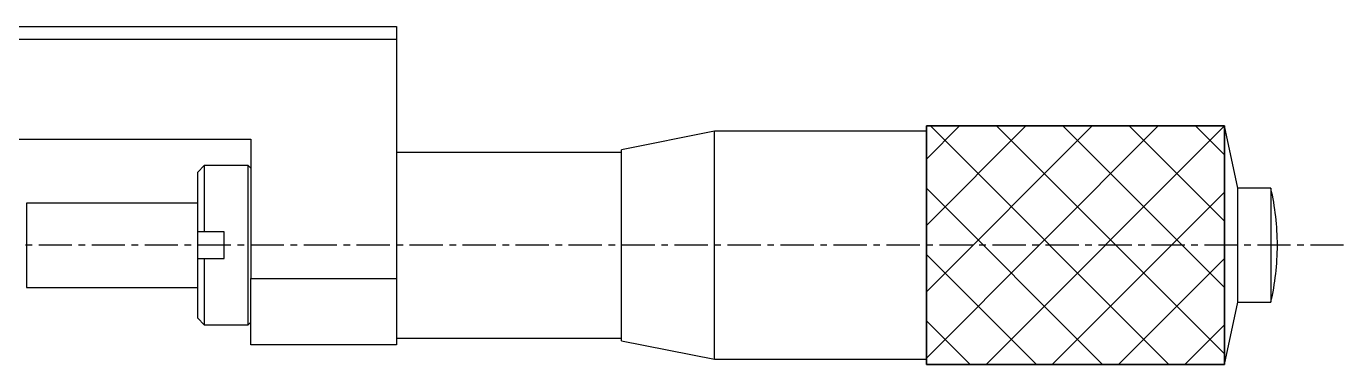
# Model space of a CAD drawing. Extents: x 10 to 341, y 10 to 240.
# Drawn here: x 144.83 to 194.55, y 227.55 to 240.3 of the extents above; entities that cross this region are included whole.
import ezdxf

# ---------------------------------------------------------------- set-up
doc = ezdxf.new("R2010")
doc.units = 0
doc.linetypes.add('CENTER', pattern=[2, 1.25, -0.25, 0.25, -0.25])
doc.layers.get('0').update_dxf_attribs({"linetype": 'CONTINUOUS'})
doc.layers.add('CENTER', color=1, linetype='CENTER')

msp = doc.modelspace()

# ---------------------------------------------------------------- linework, layer by layer
at = {"color": 7, "linetype": 'CONTINUOUS'}
for p, q in [((144.047465, 240.3), (158.797465, 240.3)), ((158.797465, 240.3), (158.797465, 239.8)), ((158.797465, 239.8), (144.047465, 239.8)), ((158.797465, 239.8), (158.797465, 230.8)), ((170.797465, 236.35), (167.297465, 235.65)), ((170.797465, 227.75), (170.797465, 236.35)), ((178.797465, 236.35), (170.797465, 236.35)), ((178.797465, 236.55), (178.797465, 236.35)), ((178.797465, 236.55), (178.797465, 227.55)), ((178.797465, 236.55), (190.047465, 236.55)), ((178.797465, 227.55), (178.797465, 236.55)), ((190.047465, 232.05), (190.047465, 236.55)), ((190.547465, 234.2), (190.047465, 236.55)), ((190.047465, 236.55), (190.047465, 227.55)), ((144.047465, 236.05), (153.297465, 236.05)), ((153.297465, 236.05), (153.297465, 230.8)), ((167.297465, 235.55), (158.797465, 235.55)), ((167.297465, 235.55), (167.297465, 235.65)), ((167.297465, 228.45), (167.297465, 235.65)), ((167.297465, 228.55), (167.297465, 235.55)), ((151.547465, 235.05), (151.297465, 234.8)), ((151.297465, 232.55), (151.297465, 234.8)), ((151.547465, 235.05), (151.547465, 232.55)), ((153.197465, 235.05), (151.547465, 235.05)), ((153.197465, 229.05), (153.197465, 235.05)), ((153.297465, 234.95), (153.197465, 235.05)), ((190.547465, 232.05), (190.547465, 234.2)), ((191.797465, 234.2), (190.547465, 234.2)), ((191.797465, 234.2), (191.797465, 229.9)), ((144.831055, 233.6375), (144.831055, 232.05)), ((151.297465, 233.6375), (144.831055, 233.6375)), ((151.297465, 231.549964), (151.297465, 232.550036)), ((151.547465, 232.55), (151.297465, 232.55)), ((152.297465, 232.55), (151.547465, 232.55)), ((152.297465, 231.55), (152.297465, 232.55)), ((144.831055, 232.05), (144.831055, 230.4625)), ((190.547465, 229.9), (190.547465, 232.05)), ((151.297465, 229.3), (151.297465, 231.55)), ((151.297465, 231.55), (151.547465, 231.55)), ((151.547465, 231.55), (151.547465, 229.05)), ((151.547465, 231.55), (152.297465, 231.55)), ((153.297465, 230.8), (158.797465, 230.8)), ((153.297465, 228.3), (153.297465, 230.8)), ((158.797465, 230.8), (158.797465, 228.3)), ((144.831055, 230.4625), (151.297465, 230.4625)), ((190.047465, 227.55), (190.547465, 229.9)), ((190.547465, 229.9), (191.797465, 229.9)), ((151.297465, 229.3), (151.547465, 229.05)), ((151.547465, 229.05), (153.197465, 229.05)), ((153.197465, 229.05), (153.297465, 229.15)), ((158.797465, 228.3), (153.297465, 228.3)), ((158.797465, 228.55), (167.297465, 228.55)), ((167.297465, 228.45), (167.297465, 228.55)), ((167.297465, 228.45), (170.797465, 227.75)), ((170.797465, 227.75), (178.797465, 227.75)), ((178.797465, 227.75), (178.797465, 227.55)), ((190.047465, 227.55), (178.797465, 227.55))]:
    msp.add_line(p, q, dxfattribs=at)
at = {"color": 3, "linetype": 'CONTINUOUS'}
for p, q in [((190.047465, 236.55), (178.797465, 236.55)), ((178.797465, 235.297465), (180.05, 236.55)), ((178.797465, 232.797465), (182.55, 236.55)), ((178.797465, 230.297465), (185.05, 236.55)), ((178.797465, 227.797465), (187.55, 236.55)), ((178.797465, 227.75), (178.797465, 236.35)), ((178.95, 236.55), (187.95, 227.55)), ((181.05, 227.55), (190.047465, 236.547465)), ((181.45, 236.55), (190.047465, 227.952535)), ((183.95, 236.55), (190.047465, 230.452535)), ((186.45, 236.55), (190.047465, 232.952535)), ((188.95, 236.55), (190.047465, 235.452535)), ((178.797465, 234.202535), (185.45, 227.55)), ((183.55, 227.55), (190.047465, 234.047465)), ((178.797465, 231.702535), (182.95, 227.55)), ((190.047465, 227.55), (190.047465, 232.05)), ((186.05, 227.55), (190.047465, 231.547465)), ((178.797465, 229.202535), (180.45, 227.55)), ((188.55, 227.55), (190.047465, 229.047465)), ((178.797465, 227.55), (190.047465, 227.55))]:
    msp.add_line(p, q, dxfattribs=at)
at = {"color": 7, "linetype": 'CONTINUOUS'}
for start, end in [(0, 13.265029), (346.734971, 0)]:
    msp.add_arc((182.677465, 232.05), 9.37, start, end, dxfattribs=at)
at = {"layer": 'CENTER', "color": 1, "linetype": 'CENTER'}
msp.add_line((194.547465, 232.05), (141.547465, 232.05), dxfattribs=at)

doc.saveas('drawing.dxf')
